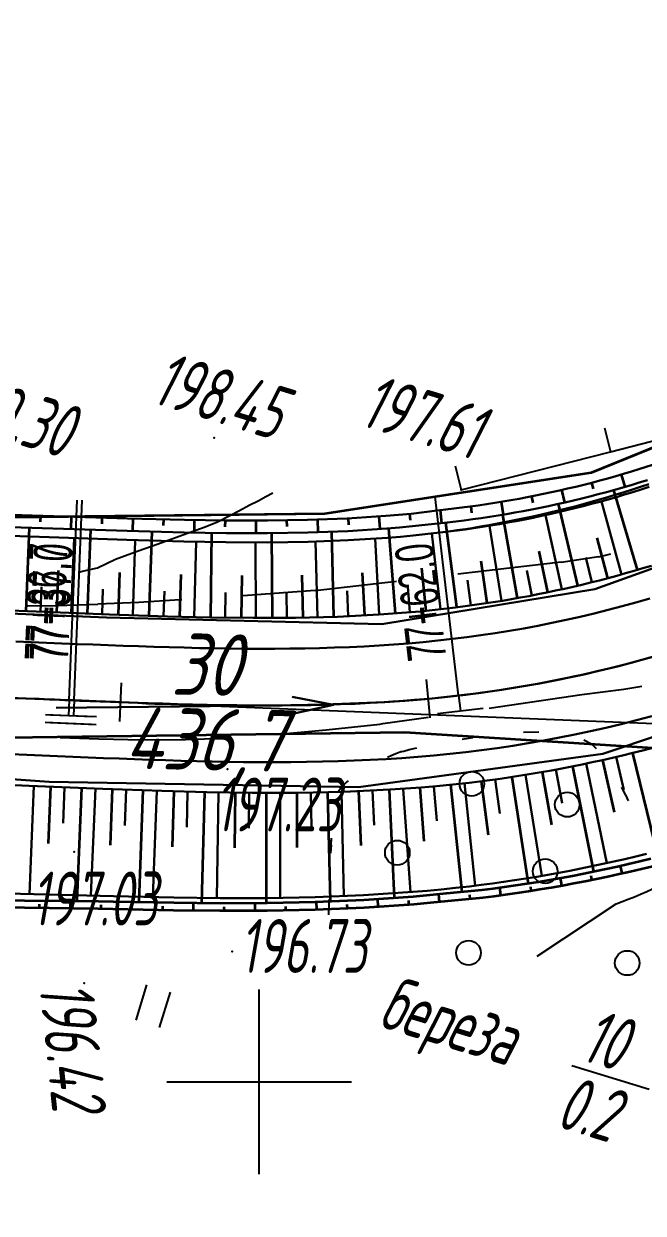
# Model space of a CAD drawing. Header units: millimetres. Extents: x -1799 to 6962, y -1020 to 4121.
# Drawn here: x 4579.1 to 4619.3, y 2870.1 to 2947.3 of the extents above; entities that cross this region are included whole.
import ezdxf

# ---------------------------------------------------------------- set-up
doc = ezdxf.new("R2010")
doc.units = ezdxf.units.MM
doc.linetypes.add('CONTI', pattern=[0])
for name, color, linetype, lineweight in [('10', 1, 'Continuous', 35), ('КОПИЯ_ОСЬ_13_ОТКОСЫ', 7, 'Continuous', 30), ('КОПИЯ_ОСЬ_ГРАНИЦЫ_ПОЛОС', 7, 'Continuous', 30), ('Огражд-перила', 1, 'ограждение2', 40), ('ОСЬ_ВЕРХ_ПОКРЫТИЯ_ГРАНИЦЫ_ПОЛОС', 7, 'Continuous', 30), ('ОСЬ_ВЕРХ_ПОКРЫТИЯ_ОСЬ', 1, 'Continuous', 30), ('Ось_примыкания', 1, 'Continuous', 35), ('Уклоны ПЧ', 5, 'Continuous', 30)]:
    doc.layers.add(name, color=color, linetype=linetype, lineweight=lineweight)
for name, color, linetype in [('GOR_BDEFAULT', 212, 'CONTI'), ('NAD_MDEFAULT', 7, 'CONTI'), ('PI_OTDEFAULT', 172, 'CONTI'), ('PI_TTDEFAULT', 5, 'CONTI'), ('SETKR', 2, 'CONTI'), ('SIT_LDEFAULT', 7, 'CONTI'), ('ZAPSKDEFAULT', 7, 'CONTI'), ('КОПИЯ_ОСЬ_ТАНГЕНСЫ', 1, 'Continuous'), ('ОСЬ_ВЕРХ_ПОКРЫТИЯ_ПИКЕТЫ', 1, 'Continuous'), ('ОСЬ_ВЕРХ_ПОКРЫТИЯ_РАЗБИВКА_КРИВ', 1, 'Continuous'), ('ОСЬ_ВЕРХ_ПОКРЫТИЯ_ТАНГЕНСЫ', 1, 'Continuous'), ('разметка', 7, 'Continuous')]:
    doc.layers.add(name, color=color, linetype=linetype)
doc.styles.add('eskd', font='spds.shx', dxfattribs={"width": 1.2, "oblique": 15})
doc.styles.get("Standard").update_dxf_attribs({"font": 'arial.ttf'})
doc.styles.add('ГОСТ', font='', dxfattribs={"oblique": 15, "height": 4})
doc.styles.get('ГОСТ').set_extended_font_data('GOST type A')
doc.linetypes.add('ограждение2', pattern='A,0.25,-0.1,[132,ltypeshp.shx,S=0.1,R=0,X=-0.1,Y=0],-0.1,1', length=1.45)

# ---------------------------------------------------------------- blocks, each defined once
blk = doc.blocks.new('BL_333')
at = {"color": 0}
for p, q in [((0, -6), (0, 6)), ((-6, 0), (6, 0))]:
    blk.add_line(p, q, dxfattribs=at)
blk = doc.blocks.new('BL_2002')
at = {"color": 0}
blk.add_circle((0, 0), 0.8, dxfattribs=at)
blk = doc.blocks.new('BL_2011')
at = {"color": 0}
for p, q in [((0, 0), (0, 2.4)), ((1.6, 0), (1.6, 2.4))]:
    blk.add_line(p, q, dxfattribs=at)
blk = doc.blocks.new('Стрелка')
at = {"layer": 'Уклоны ПЧ', "ltscale": 2}
for points in [[(-0.023, -0.048), (-0.023, 17.972)], [(-0.023, -0.048), (-0.578, 2.622)], [(-0.023, -0.048), (0.532, 2.622)]]:
    blk.add_lwpolyline(points, dxfattribs=at)

msp = doc.modelspace()

# ---------------------------------------------------------------- linework, layer by layer
at = {"layer": '10'}
for p, q in [((4635.286, 2926.063), (4615.906, 2918.193)), ((4615.906, 2918.193), (4598.586, 2915.533)), ((4598.586, 2915.533), (4552.416, 2914.983)), ((4579.636, 2901.023), (4603.806, 2901.343)), ((4603.806, 2901.343), (4619.906, 2900.323)), ((4557.366, 2900.733), (4579.636, 2901.023))]:
    msp.add_line(p, q, dxfattribs=at)
for points in [[(5126.716, 2919.343), (5103.206, 2947.443), (5106.036, 2952.483), (5090.316, 2971.423), (5010.816, 3060.993), (4964.366, 3097.523), (4959.866, 3089.543), (4935.266, 3109.693), (4925.046, 3116.333), (4915.736, 3122.393), (4882.236, 3156.863), (4868.236, 3165.853), (4844.226, 3168.003), (4845.853, 3159.921), (4832.606, 3154.783), (4804.776, 3131.223), (4770.826, 3093.703), (4735.886, 3046.233), (4680.976, 2976.563), (4647.056, 2935.783), (4635.286, 2926.063), (4615.906, 2918.193), (4598.586, 2915.533), (4552.416, 2914.983)], [(4557.366, 2900.733), (4579.636, 2901.023), (4603.806, 2901.343), (4619.906, 2900.323), (4644.596, 2910.463), (4659.776, 2923.013), (4694.926, 2965.253), (4750.166, 3035.343), (4784.736, 3082.333), (4817.286, 3118.293), (4841.916, 3139.133), (4849.498, 3141.814), (4850.396, 3137.353), (4862.146, 3136.323), (4879.536, 3127.573), (4921.766, 3093.823), (4990.146, 3039.233), (5067.656, 2951.893), (5147.236, 2856.943), (5178.236, 2824.543), (5178.236, 2824.543), (5183.976, 2815.193), (5213.876, 2748.373)]]:
    msp.add_lwpolyline(points, dxfattribs=at)
at = {"layer": 'GOR_BDEFAULT', "color": 212, "flags": 128}
for points, elevation in [([(4582.642, 2911.729), (4582.952, 2911.819), (4583.852, 2912.009), (4585.022, 2912.589), (4586.492, 2913.119), (4587.782, 2913.569), (4588.912, 2913.979), (4589.932, 2914.359), (4590.832, 2914.689), (4591.642, 2914.999), (4592.392, 2915.389), (4593.072, 2915.749), (4593.702, 2916.079), (4594.272, 2916.369), (4594.782, 2916.639), (4595.242, 2916.879)], 198), ([(4612.402, 2886.809), (4617.532, 2890.199), (4617.912, 2890.349), (4618.302, 2890.499), (4618.712, 2890.659), (4619.112, 2890.829), (4619.512, 2890.999), (4619.892, 2891.179), (4620.242, 2891.459), (4620.622, 2891.769), (4621.052, 2892.119), (4621.522, 2892.509), (4622.052, 2892.959), (4622.642, 2893.469), (4623.312, 2894.059), (4624.062, 2894.739)], 196)]:
    msp.add_lwpolyline(points, dxfattribs=dict(at, elevation=elevation))
at = {"layer": 'NAD_MDEFAULT', "color": 0}
msp.add_line((4614.649, 2879.691), (4619.67, 2878.156), dxfattribs=at)
at = {"layer": 'PI_TTDEFAULT', "color": 5}
for p in [(4591.432, 2920.459, 198.453), (4607.472, 2917.089, 197.614), (4592.282, 2898.939, 197.228), (4582.322, 2893.569, 197.026), (4592.582, 2887.109, 196.734), (4582.972, 2885.039, 196.419)]:
    msp.add_point(p, dxfattribs=at)
at = {"layer": 'SIT_LDEFAULT', "color": 7}
for p, q in [((4617.162, 2919.559), (4626.852, 2922.029)), ((4616.772, 2921.109), (4617.162, 2919.559)), ((4607.472, 2917.089), (4617.162, 2919.559)), ((4607.082, 2918.639), (4607.472, 2917.089)), ((4616.382, 2912.729), (4613.952, 2912.369)), ((4617.152, 2912.899), (4616.382, 2912.719)), ((4613.952, 2912.379), (4607.252, 2911.599)), ((4603.272, 2911.139), (4597.992, 2910.529)), ((4594.762, 2910.299), (4593.312, 2910.199)), ((4597.992, 2910.539), (4594.762, 2910.299)), ((4581.192, 2909.559), (4579.332, 2909.529)), ((4583.862, 2909.639), (4581.192, 2909.549)), ((4586.532, 2909.769), (4583.862, 2909.649)), ((4589.202, 2909.929), (4586.532, 2909.769)), ((4589.332, 2909.939), (4589.202, 2909.929)), ((4615.302, 2903.799), (4618.032, 2904.139)), ((4618.032, 2904.139), (4619.202, 2904.329)), ((4609.292, 2902.909), (4615.302, 2903.789)), ((4598.692, 2901.499), (4602.172, 2901.869)), ((4602.172, 2901.869), (4602.382, 2901.899)), ((4602.382, 2901.899), (4605.332, 2902.329)), ((4595.412, 2901.189), (4598.692, 2901.499)), ((4608.212, 2901.019), (4608.512, 2901.059)), ((4611.502, 2901.349), (4611.522, 2901.349)), ((4611.522, 2901.349), (4612.502, 2901.359)), ((4581.432, 2900.999), (4583.942, 2900.919)), ((4583.942, 2900.909), (4586.762, 2900.849)), ((4586.762, 2900.849), (4589.572, 2900.869)), ((4589.572, 2900.869), (4591.412, 2900.939)), ((4604.082, 2900.209), (4604.592, 2900.319)), ((4607.532, 2900.899), (4608.212, 2901.009)), ((4615.432, 2900.849), (4615.932, 2900.579)), ((4615.932, 2900.579), (4616.242, 2900.279)), ((4602.952, 2899.829), (4602.682, 2899.709)), ((4603.222, 2899.939), (4602.952, 2899.819)), ((4603.432, 2900.019), (4603.222, 2899.939)), ((4603.562, 2900.069), (4603.432, 2900.019)), ((4603.612, 2900.089), (4603.562, 2900.069)), ((4603.612, 2900.089), (4603.732, 2900.119)), ((4603.732, 2900.119), (4604.082, 2900.209)), ((4600.032, 2898.119), (4599.752, 2897.839)), ((4600.122, 2898.189), (4600.032, 2898.119)), ((4599.532, 2897.559), (4599.462, 2897.429)), ((4599.752, 2897.839), (4599.532, 2897.559)), ((4617.872, 2897.779), (4618.122, 2897.269)), ((4618.132, 2897.269), (4618.312, 2896.879)), ((4599.032, 2894.469), (4599.002, 2893.999)), ((4599.012, 2893.999), (4598.982, 2893.479)), ((4598.872, 2890.269), (4598.852, 2889.479)), ((4598.862, 2890.479), (4598.862, 2890.269))]:
    msp.add_line(p, q, dxfattribs=at)
at = {"layer": 'КОПИЯ_ОСЬ_13_ОТКОСЫ'}
for points in [[(4578.183, 2914.102), (4585.748, 2913.824), (4589.457, 2913.722), (4592.189, 2913.676), (4594.878, 2913.669), (4597.523, 2913.709), (4600.123, 2913.807), (4602.676, 2913.969), (4603.516, 2914.039), (4604.35, 2914.118), (4606.084, 2914.303), (4606.638, 2914.369), (4607.191, 2914.439), (4607.743, 2914.514), (4608.295, 2914.593), (4608.846, 2914.677), (4609.396, 2914.765), (4609.946, 2914.857), (4610.495, 2914.954), (4611.043, 2915.056), (4611.591, 2915.161), (4612.137, 2915.271), (4612.683, 2915.386), (4613.227, 2915.504), (4613.771, 2915.627), (4614.313, 2915.755), (4614.855, 2915.887), (4615.396, 2916.023), (4615.935, 2916.163), (4616.474, 2916.308), (4617.011, 2916.457), (4617.546, 2916.61), (4618.081, 2916.768), (4618.615, 2916.93), (4619.146, 2917.096), (4619.677, 2917.267)], [(4606.084, 2914.303), (4606.637, 2914.377), (4607.19, 2914.455), (4607.741, 2914.537), (4608.292, 2914.624), (4608.843, 2914.715), (4609.392, 2914.811), (4609.941, 2914.911), (4610.489, 2915.015), (4611.036, 2915.124), (4611.583, 2915.237), (4612.128, 2915.355), (4612.672, 2915.477), (4613.216, 2915.603), (4613.758, 2915.734), (4614.299, 2915.869), (4614.839, 2916.008), (4615.378, 2916.152), (4615.916, 2916.3), (4616.453, 2916.452), (4616.988, 2916.609), (4617.522, 2916.77), (4618.055, 2916.935), (4618.587, 2917.105), (4619.117, 2917.278), (4619.645, 2917.456)], [(4606.084, 2914.303), (4606.638, 2914.369), (4607.191, 2914.439), (4607.743, 2914.514), (4608.295, 2914.593), (4608.846, 2914.677), (4609.396, 2914.765), (4609.946, 2914.857), (4610.495, 2914.954), (4611.043, 2915.056), (4611.591, 2915.161), (4612.137, 2915.271), (4612.683, 2915.386), (4613.227, 2915.504), (4613.771, 2915.627), (4614.314, 2915.755), (4614.855, 2915.887), (4615.396, 2916.023), (4615.935, 2916.163), (4616.474, 2916.308), (4617.011, 2916.457), (4617.547, 2916.61), (4618.081, 2916.768), (4618.615, 2916.93), (4619.147, 2917.096), (4619.677, 2917.267)], [(4617.795, 2916.854), (4617.843, 2916.697)], [(4613.942, 2915.779), (4613.969, 2915.673)], [(4615.876, 2916.289), (4615.886, 2916.254)], [(4617.886, 2911.59), (4616.568, 2916.334)], [(4611.995, 2915.326), (4611.999, 2915.308)], [(4614.005, 2910.623), (4612.942, 2915.441)], [(4606.115, 2909.325), (4605.557, 2914.247)], [(4610.078, 2909.867), (4609.295, 2914.749)], [(4610.035, 2914.928), (4610.045, 2914.875)], [(4582.14, 2909.088), (4582.326, 2913.95)], [(4586.137, 2908.942), (4586.303, 2913.809)], [(4590.135, 2908.822), (4590.256, 2913.708)], [(4594.135, 2908.763), (4594.114, 2913.671)], [(4598.134, 2908.81), (4598.011, 2913.728)], [(4602.131, 2908.976), (4601.884, 2913.919)], [(4615.952, 2911.081), (4615.555, 2912.677)], [(4577.033, 2909.289), (4579.873, 2909.175), (4584.621, 2908.993), (4588.385, 2908.865), (4591.183, 2908.796), (4593.957, 2908.762), (4596.708, 2908.774), (4599.435, 2908.842), (4602.137, 2908.977), (4604.81, 2909.187), (4605.574, 2909.266), (4606.338, 2909.351), (4607.102, 2909.443), (4607.865, 2909.542), (4608.626, 2909.647), (4609.387, 2909.759), (4610.146, 2909.878), (4610.723, 2909.976), (4611.299, 2910.079), (4611.873, 2910.186), (4612.448, 2910.297), (4613.021, 2910.413), (4613.593, 2910.534), (4614.165, 2910.659), (4614.735, 2910.788), (4615.304, 2910.922), (4615.872, 2911.061), (4616.439, 2911.204), (4617.005, 2911.351), (4617.57, 2911.503), (4618.133, 2911.659), (4618.696, 2911.82), (4619.257, 2911.985), (4619.816, 2912.155)], [(4608.1, 2909.573), (4607.876, 2911.209)], [(4612.047, 2910.219), (4611.735, 2911.837)], [(4580.142, 2909.165), (4580.203, 2910.782)], [(4584.139, 2909.012), (4584.201, 2910.632)], [(4588.136, 2908.874), (4588.191, 2910.496)], [(4592.135, 2908.784), (4592.155, 2910.414)], [(4596.135, 2908.771), (4596.128, 2910.408)], [(4600.133, 2908.877), (4600.052, 2910.515)], [(4604.124, 2909.133), (4603.995, 2910.778)], [(4576.545, 2897.986), (4579.415, 2897.863), (4584.183, 2897.667), (4588.033, 2897.525), (4590.949, 2897.444), (4593.888, 2897.4), (4596.851, 2897.405), (4599.836, 2897.471), (4602.842, 2897.613), (4603.851, 2897.68), (4604.859, 2897.757), (4605.867, 2897.842), (4607.992, 2898.063), (4608.662, 2898.144), (4609.331, 2898.231), (4609.999, 2898.323), (4610.667, 2898.42), (4611.334, 2898.522), (4612, 2898.63), (4612.665, 2898.743), (4613.33, 2898.861), (4613.993, 2898.984), (4614.655, 2899.113), (4615.316, 2899.247), (4615.977, 2899.386), (4616.636, 2899.53), (4617.294, 2899.679), (4617.951, 2899.834), (4618.606, 2899.994), (4619.261, 2900.159), (4619.914, 2900.329)], [(4617.526, 2899.733), (4618.028, 2897.592)], [(4613.612, 2898.913), (4614.015, 2896.736)], [(4615.574, 2899.3), (4616.928, 2892.842)], [(4607.678, 2898.03), (4608.369, 2891.376)], [(4609.663, 2898.276), (4609.967, 2896.067)], [(4611.641, 2898.571), (4612.699, 2892.013)], [(4579.709, 2897.851), (4579.42, 2890.832)], [(4581.707, 2897.768), (4581.611, 2895.429)], [(4583.706, 2897.686), (4583.419, 2890.73)], [(4585.704, 2897.611), (4585.619, 2895.291)], [(4587.703, 2897.537), (4587.448, 2890.633)], [(4589.702, 2897.479), (4589.638, 2895.177)], [(4591.701, 2897.433), (4591.598, 2890.566)], [(4593.701, 2897.403), (4593.666, 2895.114)], [(4595.701, 2897.403), (4595.712, 2890.582)], [(4597.701, 2897.424), (4597.751, 2895.151)], [(4599.7, 2897.468), (4599.851, 2890.702)], [(4601.698, 2897.559), (4601.804, 2895.305)], [(4603.695, 2897.669), (4604.165, 2890.957)], [(4605.689, 2897.827), (4605.886, 2895.592)], [(4576.24, 2890.913), (4584.882, 2890.692), (4588.809, 2890.601), (4591.814, 2890.563), (4594.871, 2890.567), (4597.977, 2890.625), (4601.132, 2890.754), (4604.331, 2890.968), (4605.252, 2891.047), (4606.172, 2891.134), (4607.091, 2891.229), (4608.009, 2891.332), (4608.771, 2891.425), (4609.494, 2891.521), (4610.216, 2891.622), (4610.936, 2891.728), (4611.657, 2891.84), (4612.375, 2891.958), (4613.094, 2892.082), (4613.811, 2892.211), (4614.527, 2892.346), (4615.242, 2892.487), (4615.956, 2892.633), (4616.668, 2892.785), (4617.38, 2892.942), (4618.09, 2893.106), (4618.799, 2893.274), (4619.506, 2893.448)]]:
    msp.add_lwpolyline(points, dxfattribs=at)
at = {"layer": 'КОПИЯ_ОСЬ_ГРАНИЦЫ_ПОЛОС'}
for points in [[(4578.239, 2915.45), (4585.801, 2915.228), (4589.496, 2915.129), (4592.212, 2915.086), (4594.878, 2915.081), (4597.495, 2915.124), (4600.061, 2915.223), (4602.574, 2915.385), (4603.399, 2915.455), (4604.219, 2915.533), (4605.915, 2915.744), (4606.449, 2915.801), (4606.982, 2915.863), (4607.515, 2915.929), (4608.047, 2915.998), (4608.579, 2916.072), (4609.11, 2916.15), (4609.64, 2916.233), (4610.17, 2916.319), (4610.699, 2916.41), (4611.227, 2916.505), (4611.755, 2916.604), (4612.282, 2916.707), (4612.808, 2916.815), (4613.333, 2916.926), (4613.857, 2917.042), (4614.38, 2917.162), (4614.903, 2917.286), (4615.424, 2917.414), (4615.944, 2917.546), (4616.463, 2917.683), (4616.981, 2917.823), (4617.498, 2917.968), (4618.014, 2918.116), (4618.529, 2918.269), (4620.833, 2919.007)], [(4578.205, 2914.651), (4585.771, 2914.424), (4589.474, 2914.321), (4592.199, 2914.276), (4594.878, 2914.269), (4597.511, 2914.309), (4600.097, 2914.406), (4602.633, 2914.568), (4603.467, 2914.637), (4604.295, 2914.715), (4606.565, 2914.959), (4607.116, 2915.024), (4607.666, 2915.093), (4608.216, 2915.166), (4608.764, 2915.244), (4609.313, 2915.326), (4609.86, 2915.412), (4610.407, 2915.503), (4610.953, 2915.599), (4611.498, 2915.698), (4612.043, 2915.802), (4612.587, 2915.911), (4613.129, 2916.024), (4613.671, 2916.141), (4614.212, 2916.262), (4614.752, 2916.388), (4615.291, 2916.518), (4615.828, 2916.653), (4616.365, 2916.792), (4616.901, 2916.935), (4617.435, 2917.082), (4617.969, 2917.234), (4618.5, 2917.39), (4619.031, 2917.55), (4619.56, 2917.714)], [(4577.033, 2909.289), (4579.873, 2909.175), (4584.621, 2908.993), (4588.385, 2908.865), (4591.183, 2908.796), (4593.957, 2908.762), (4596.708, 2908.774), (4599.435, 2908.842), (4602.137, 2908.977), (4604.81, 2909.187), (4605.574, 2909.266), (4606.338, 2909.351), (4607.102, 2909.443), (4607.865, 2909.542), (4608.626, 2909.647), (4609.387, 2909.759), (4610.146, 2909.878), (4610.723, 2909.976), (4611.299, 2910.079), (4611.873, 2910.186), (4612.448, 2910.297), (4613.021, 2910.413), (4613.593, 2910.534), (4614.165, 2910.659), (4614.735, 2910.788), (4615.304, 2910.922), (4615.872, 2911.061), (4616.439, 2911.204), (4617.005, 2911.351), (4617.57, 2911.503), (4618.133, 2911.659), (4618.696, 2911.82), (4619.257, 2911.985), (4619.816, 2912.155)], [(4576.545, 2897.986), (4579.415, 2897.863), (4584.183, 2897.667), (4588.033, 2897.525), (4590.949, 2897.444), (4593.888, 2897.4), (4596.851, 2897.405), (4599.836, 2897.471), (4602.842, 2897.613), (4603.851, 2897.68), (4604.859, 2897.757), (4605.867, 2897.842), (4607.992, 2898.063), (4608.662, 2898.144), (4609.331, 2898.231), (4609.999, 2898.323), (4610.667, 2898.42), (4611.334, 2898.522), (4612, 2898.63), (4612.665, 2898.743), (4613.33, 2898.861), (4613.993, 2898.984), (4614.655, 2899.113), (4615.316, 2899.247), (4615.977, 2899.386), (4616.636, 2899.53), (4617.294, 2899.679), (4617.951, 2899.834), (4618.606, 2899.994), (4619.261, 2900.159), (4619.914, 2900.329)]]:
    msp.add_lwpolyline(points, dxfattribs=at)
at = {"layer": 'КОПИЯ_ОСЬ_ТАНГЕНСЫ'}
msp.add_line((4535.832, 2905.259), (4637.75, 2901.21), dxfattribs=at)
at = {"layer": 'Огражд-перила', "color": 1, "lineweight": 30, "ltscale": 7}
msp.add_lwpolyline([(4514.929, 2912.601), (4529.571, 2906.17), (4544.919, 2901.704), (4560.761, 2899.544), (4580.715, 2898.125), (4600.805, 2897.779), (4616.669, 2899.941), (4631.964, 2905.07), (4646.021, 2912.887), (4658.406, 2923.23), (4671.738, 2938.604), (4683.615, 2954.494), (4696.823, 2972.096), (4702.26, 2979.293), (4730.516, 3016.48), (4749.861, 3041.914), (4759.304, 3053.851)], dxfattribs=at)
msp.add_lwpolyline([(4682.822, 2976.199, -0.49807), (4683.167, 2968.777), (4674.161, 2957.189), (4661.556, 2941.46), (4650.255, 2929.378), (4640.555, 2921.88), (4628.927, 2915.213), (4616.151, 2910.633), (4602.321, 2908.365), (4584.421, 2908.781), (4567.679, 2909.487), (4550.769, 2910.92), (4533.732, 2915.504), (4519.139, 2921.79)], format="xyb", dxfattribs=at)
at = {"layer": 'ОСЬ_ВЕРХ_ПОКРЫТИЯ_ГРАНИЦЫ_ПОЛОС'}
for points in [[(4578.552, 2907.225), (4579.547, 2907.186), (4580.543, 2907.147), (4581.54, 2907.109), (4582.537, 2907.07), (4583.534, 2907.032), (4584.529, 2906.995), (4585.522, 2906.959), (4586.514, 2906.924), (4587.503, 2906.891), (4588.491, 2906.861), (4589.478, 2906.834), (4590.462, 2906.81), (4591.445, 2906.79), (4592.426, 2906.775), (4593.405, 2906.765), (4594.382, 2906.76), (4595.358, 2906.762), (4596.331, 2906.769), (4597.303, 2906.783), (4598.273, 2906.805), (4599.24, 2906.834), (4600.206, 2906.871), (4601.169, 2906.917), (4602.13, 2906.972), (4603.089, 2907.037), (4604.045, 2907.111), (4604.998, 2907.196), (4605.948, 2907.292), (4606.895, 2907.399), (4607.824, 2907.514), (4608.752, 2907.64), (4609.677, 2907.778), (4610.602, 2907.927), (4611.524, 2908.087), (4612.444, 2908.258), (4613.362, 2908.441), (4614.277, 2908.635), (4615.191, 2908.841), (4616.101, 2909.057), (4617.009, 2909.285), (4617.914, 2909.524), (4618.816, 2909.774), (4619.715, 2910.035)], [(4578.25, 2899.914), (4579.25, 2899.872), (4580.25, 2899.83), (4581.248, 2899.789), (4582.246, 2899.748), (4583.245, 2899.707), (4584.246, 2899.666), (4585.248, 2899.626), (4586.253, 2899.588), (4587.259, 2899.552), (4588.267, 2899.519), (4589.277, 2899.488), (4590.289, 2899.461), (4591.303, 2899.438), (4592.319, 2899.419), (4593.337, 2899.405), (4594.357, 2899.398), (4595.379, 2899.396), (4596.402, 2899.401), (4597.427, 2899.413), (4598.454, 2899.433), (4599.483, 2899.461), (4600.513, 2899.498), (4601.545, 2899.544), (4602.578, 2899.6), (4603.612, 2899.667), (4604.648, 2899.745), (4605.684, 2899.834), (4606.721, 2899.935), (4607.759, 2900.049), (4608.778, 2900.175), (4609.795, 2900.314), (4610.811, 2900.465), (4611.824, 2900.628), (4612.836, 2900.804), (4613.845, 2900.992), (4614.852, 2901.193), (4615.857, 2901.406), (4616.858, 2901.631), (4617.857, 2901.869), (4618.853, 2902.119), (4619.846, 2902.381)]]:
    msp.add_lwpolyline(points, dxfattribs=at)
at = {"layer": 'ОСЬ_ВЕРХ_ПОКРЫТИЯ_ГРАНИЦЫ_ПОЛОС', "linetype": 'Continuous'}
msp.add_lwpolyline([(4619.846, 2902.381), (4618.853, 2902.119), (4617.857, 2901.869), (4616.858, 2901.631), (4615.857, 2901.406), (4614.852, 2901.193), (4613.845, 2900.992), (4612.836, 2900.804), (4611.824, 2900.628), (4610.811, 2900.465), (4609.795, 2900.314), (4608.778, 2900.175), (4607.759, 2900.049), (4606.721, 2899.935), (4605.684, 2899.834), (4604.648, 2899.745), (4603.612, 2899.667), (4602.578, 2899.6), (4601.545, 2899.544), (4600.513, 2899.498), (4599.483, 2899.461), (4598.454, 2899.433), (4597.427, 2899.413), (4596.402, 2899.401), (4595.379, 2899.396), (4594.357, 2899.398), (4593.337, 2899.405), (4592.319, 2899.419), (4591.303, 2899.438), (4590.289, 2899.461), (4589.277, 2899.488), (4588.267, 2899.519), (4587.259, 2899.552), (4586.253, 2899.588), (4585.248, 2899.626), (4584.246, 2899.666), (4583.245, 2899.707), (4582.246, 2899.748), (4581.248, 2899.789), (4580.25, 2899.83), (4579.25, 2899.872), (4578.25, 2899.914)], dxfattribs=at)
at = {"layer": 'ОСЬ_ВЕРХ_ПОКРЫТИЯ_ОСЬ'}
msp.add_lwpolyline([(4578.112, 2903.582), (4582.011, 2903.424), (4582.011, 2903.424), (4582.325, 2903.412), (4582.325, 2903.412), (4585.207, 2903.299), (4587.129, 2903.23), (4588.09, 2903.199), (4589.051, 2903.17), (4590.012, 2903.144), (4590.974, 2903.122), (4591.935, 2903.104), (4592.896, 2903.09), (4593.858, 2903.082), (4594.819, 2903.078), (4595.781, 2903.08), (4596.742, 2903.089), (4597.704, 2903.104), (4598.665, 2903.127), (4599.626, 2903.156), (4600.587, 2903.194), (4601.547, 2903.241), (4602.507, 2903.296), (4603.467, 2903.36), (4604.425, 2903.435), (4605.383, 2903.519), (4606.34, 2903.614), (4607.296, 2903.72), (4607.296, 2903.72, 0.132763), (4646.058, 2919.226)], format="xyb", dxfattribs=at)
at = {"layer": 'ОСЬ_ВЕРХ_ПОКРЫТИЯ_ПИКЕТЫ'}
for p, q in [((4585.307, 2902.045), (4585.401, 2904.543)), ((4605.454, 2902.27), (4605.222, 2904.759))]:
    msp.add_line(p, q, dxfattribs=at)
at = {"layer": 'ОСЬ_ВЕРХ_ПОКРЫТИЯ_РАЗБИВКА_КРИВ'}
for p, q in [((4607.296, 2903.72), (4605.784, 2916.632)), ((4582.011, 2903.424), (4582.527, 2916.414)), ((4582.325, 2903.412), (4582.841, 2916.401)), ((4582.011, 2903.424), (4581.971, 2902.425)), ((4582.325, 2903.412), (4582.285, 2902.413)), ((4607.296, 2903.72), (4607.412, 2902.727)), ((4605.922, 2902.553), (4608.902, 2902.901)), ((4580.453, 2901.985), (4583.45, 2901.866)), ((4580.473, 2902.485), (4583.47, 2902.365)), ((4580.766, 2901.972), (4583.764, 2901.853)), ((4580.786, 2902.472), (4583.784, 2902.353))]:
    msp.add_line(p, q, dxfattribs=at)
at = {"layer": 'ОСЬ_ВЕРХ_ПОКРЫТИЯ_ТАНГЕНСЫ'}
msp.add_line((4535.832, 2905.259), (4637.752, 2901.209), dxfattribs=at)
at = {"layer": 'Ось_примыкания', "color": 0}
for p, q in [((4617.862, 2918.072), (4618.093, 2917.27)), ((4615.933, 2917.543), (4616.036, 2917.138)), ((4612.033, 2916.659), (4612.114, 2916.246)), ((4613.989, 2917.072), (4614.177, 2916.254)), ((4618.912, 2911.884), (4617.386, 2917.068)), ((4606.102, 2915.764), (4606.192, 2914.919)), ((4608.087, 2916.004), (4608.146, 2915.584)), ((4610.065, 2916.302), (4610.201, 2915.469)), ((4615.046, 2910.862), (4613.796, 2916.169)), ((4580.134, 2915.394), (4580.122, 2914.994)), ((4582.133, 2915.336), (4582.11, 2914.534)), ((4584.132, 2915.277), (4584.121, 2914.876)), ((4586.132, 2915.219), (4586.11, 2914.415)), ((4588.131, 2915.166), (4588.12, 2914.763)), ((4590.13, 2915.119), (4590.117, 2914.311)), ((4592.13, 2915.088), (4592.124, 2914.683)), ((4594.13, 2915.083), (4594.128, 2914.271)), ((4596.13, 2915.102), (4596.136, 2914.695)), ((4598.129, 2915.148), (4598.16, 2914.334)), ((4600.128, 2915.227), (4600.154, 2914.819)), ((4602.123, 2915.356), (4602.176, 2914.539)), ((4604.116, 2915.523), (4604.155, 2915.114)), ((4607.175, 2909.452), (4606.463, 2914.948)), ((4611.13, 2910.049), (4610.167, 2915.463)), ((4579.21, 2909.202), (4579.427, 2914.614)), ((4583.207, 2909.047), (4583.415, 2914.495)), ((4587.204, 2908.905), (4587.391, 2914.379)), ((4591.203, 2908.796), (4591.27, 2914.292)), ((4595.202, 2908.767), (4595.178, 2914.273)), ((4599.202, 2908.836), (4599.063, 2914.367)), ((4603.195, 2909.06), (4602.76, 2914.578)), ((4616.986, 2911.346), (4616.302, 2913.973)), ((4613.093, 2910.428), (4612.529, 2913.108)), ((4605.188, 2909.226), (4604.904, 2911.988)), ((4609.156, 2909.725), (4608.754, 2912.455)), ((4581.208, 2909.124), (4581.312, 2911.839)), ((4585.205, 2908.973), (4585.298, 2911.704)), ((4589.203, 2908.845), (4589.271, 2911.585)), ((4593.202, 2908.771), (4593.236, 2911.522)), ((4597.202, 2908.786), (4597.133, 2911.544)), ((4601.199, 2908.93), (4601.062, 2911.695)), ((4616.641, 2899.531), (4617.41, 2896.143)), ((4618.588, 2899.989), (4620.23, 2893.25)), ((4612.718, 2898.752), (4613.329, 2895.319)), ((4614.684, 2899.119), (4616.065, 2892.296)), ((4608.763, 2898.157), (4609.213, 2894.686)), ((4610.744, 2898.432), (4611.805, 2891.526)), ((4580.8, 2897.806), (4580.648, 2894.106)), ((4582.798, 2897.724), (4582.496, 2890.382)), ((4584.797, 2897.644), (4584.663, 2894.001)), ((4586.795, 2897.57), (4586.528, 2890.32)), ((4588.794, 2897.504), (4588.695, 2893.891)), ((4590.794, 2897.449), (4590.596, 2890.256)), ((4592.793, 2897.417), (4592.739, 2893.832)), ((4594.793, 2897.402), (4594.804, 2890.254)), ((4596.793, 2897.405), (4596.799, 2893.85)), ((4598.793, 2897.448), (4598.95, 2890.363)), ((4600.791, 2897.516), (4600.957, 2893.986)), ((4602.789, 2897.61), (4603.119, 2890.594)), ((4604.784, 2897.751), (4605.049, 2894.258)), ((4606.775, 2897.937), (4607.497, 2890.978)), ((4617.913, 2892.179), (4617.802, 2892.67)), ((4613.993, 2891.385), (4613.906, 2891.879)), ((4615.957, 2891.761), (4615.907, 2892.008)), ((4610.042, 2890.76), (4609.975, 2891.258)), ((4612.021, 2891.051), (4611.981, 2891.299)), ((4582.085, 2889.91), (4582.092, 2890.387)), ((4586.085, 2889.847), (4586.095, 2890.329)), ((4590.084, 2889.774), (4590.089, 2890.261)), ((4594.084, 2889.76), (4594.083, 2890.252)), ((4598.083, 2889.829), (4598.062, 2890.324)), ((4602.078, 2890.021), (4602.044, 2890.52)), ((4604.074, 2890.157), (4604.057, 2890.408)), ((4606.066, 2890.332), (4606.017, 2890.833)), ((4608.056, 2890.527), (4608.032, 2890.777)), ((4580.085, 2889.938), (4580.089, 2890.174)), ((4584.085, 2889.884), (4584.088, 2890.123)), ((4588.084, 2889.804), (4588.089, 2890.046)), ((4592.084, 2889.755), (4592.083, 2890)), ((4596.084, 2889.787), (4596.079, 2890.033)), ((4600.081, 2889.914), (4600.071, 2890.162))]:
    msp.add_line(p, q, dxfattribs=at)
for points in [[(4576.201, 2889.997), (4579.095, 2889.951), (4583.882, 2889.886), (4584.852, 2889.874), (4588.786, 2889.788), (4591.801, 2889.755), (4594.871, 2889.762), (4597.993, 2889.826), (4601.167, 2889.959), (4604.388, 2890.179), (4605.473, 2890.274), (4608.868, 2890.606), (4609.611, 2890.701), (4610.352, 2890.802), (4611.093, 2890.908), (4611.833, 2891.021), (4612.572, 2891.14), (4613.31, 2891.264), (4614.047, 2891.394), (4614.783, 2891.531), (4615.518, 2891.673), (4616.252, 2891.821), (4616.984, 2891.975), (4617.716, 2892.135), (4618.445, 2892.3), (4619.174, 2892.472), (4619.901, 2892.649)], [(4576.221, 2890.463), (4579.114, 2890.422), (4583.901, 2890.365), (4584.869, 2890.355), (4588.8, 2890.274), (4591.809, 2890.243), (4594.871, 2890.254), (4597.983, 2890.321), (4601.145, 2890.457), (4604.353, 2890.679), (4605.431, 2890.775), (4606.515, 2890.883), (4608.809, 2891.106), (4609.548, 2891.2), (4610.285, 2891.3), (4611.022, 2891.406), (4611.758, 2891.518), (4612.493, 2891.636), (4613.227, 2891.76), (4613.961, 2891.89), (4614.693, 2892.025), (4615.424, 2892.167), (4616.153, 2892.314), (4616.882, 2892.467), (4617.609, 2892.626), (4618.335, 2892.79), (4619.06, 2892.961), (4619.783, 2893.137)]]:
    msp.add_lwpolyline(points, dxfattribs=at)
at = {"layer": 'разметка', "lineweight": 30, "ltscale": 7}
msp.add_lwpolyline([(4463.056, 2948.399), (4493.801, 2930.174, 0.003993), (4504.799, 2923.735, 0.027349), (4524.904, 2913.564, 0.067677), (4552.627, 2905.66, 0.015621), (4552.627, 2905.66, 0.028676), (4580.061, 2903.503, 0.004766), (4585.354, 2903.294, 0.026772), (4603.022, 2903.33), (4603.022, 2903.33, 0.158784), (4649.127, 2921.65, 0.047128), (4664.842, 2937.708, 0.010779), (4686.691, 2966.253), (4686.691, 2966.253)], format="xyb", dxfattribs=at)

# ---------------------------------------------------------------- block references
at = {"layer": 'SETKR', "color": 82}
msp.add_blockref('BL_333', (4594.352, 2878.639), dxfattribs=at)
at = {"layer": 'ZAPSKDEFAULT', "color": 7, "rotation": 342.9999999999999}
for name, p in [('BL_2002', (4608.155, 2897.993)), ('BL_2002', (4614.352, 2896.639)), ('BL_2002', (4603.319, 2893.518)), ('BL_2002', (4612.921, 2892.314)), ('BL_2002', (4607.942, 2887.017)), ('BL_2002', (4618.251, 2886.355)), ('BL_2011', (4586.352, 2882.639))]:
    msp.add_blockref(name, p, dxfattribs=at)
at = {"layer": 'Уклоны ПЧ', "rotation": 90.64065062675746}
msp.add_blockref('Стрелка', (4599.127, 2903.14), dxfattribs=at)

# ---------------------------------------------------------------- texts
at = {"layer": 'NAD_MDEFAULT', "color": 7, "style": 'eskd', "oblique": 10, "width": 0.8}
for s, p in [(' береза', (4600.609, 2882.687)), (' 10', (4613.757, 2880.501)), (' 0.2', (4612.135, 2876.191))]:
    msp.add_text(s, height=3.5, rotation=343, dxfattribs=at).set_placement(p)
at = {"layer": 'PI_OTDEFAULT', "color": 172, "style": 'eskd', "oblique": 10, "width": 0.8}
for s, rotation, p in [('198.45', 343, (4587.271, 2922.767)), ('199.30', 343, (4573.775, 2921.52)), ('197.61', 343, (4600.801, 2921.298)), ('196.42', 276, (4580.057, 2884.894))]:
    msp.add_text(s, height=3.5, rotation=rotation, dxfattribs=at).set_placement(p)
for s, p in [('197.23', (4591.476, 2894.897)), ('197.03', (4579.563, 2888.795)), ('196.73', (4593.096, 2885.711))]:
    msp.add_text(s, height=3.5, dxfattribs=at).set_placement(p)
at = {"layer": 'ОСЬ_ВЕРХ_ПОКРЫТИЯ_РАЗБИВКА_КРИВ', "width": 0.6}
for s, rotation, p in [('77+36.7', 87.72443, (4581.611, 2905.942)), ('77+37.0', 87.72443, (4581.924, 2905.93)), ('77+62.0', 96.6769, (4606.508, 2906.145))]:
    msp.add_text(s, height=2.5, rotation=rotation, dxfattribs=at).set_placement(p)
at = {"layer": 'Уклоны ПЧ', "style": 'ГОСТ', "oblique": 15}
for s, p in [('30', (4588.595, 2903.777)), ('436,7', (4585.569, 2898.972))]:
    msp.add_text(s, height=4, rotation=358.89988, dxfattribs=at).set_placement(p)

doc.saveas('drawing.dxf')
